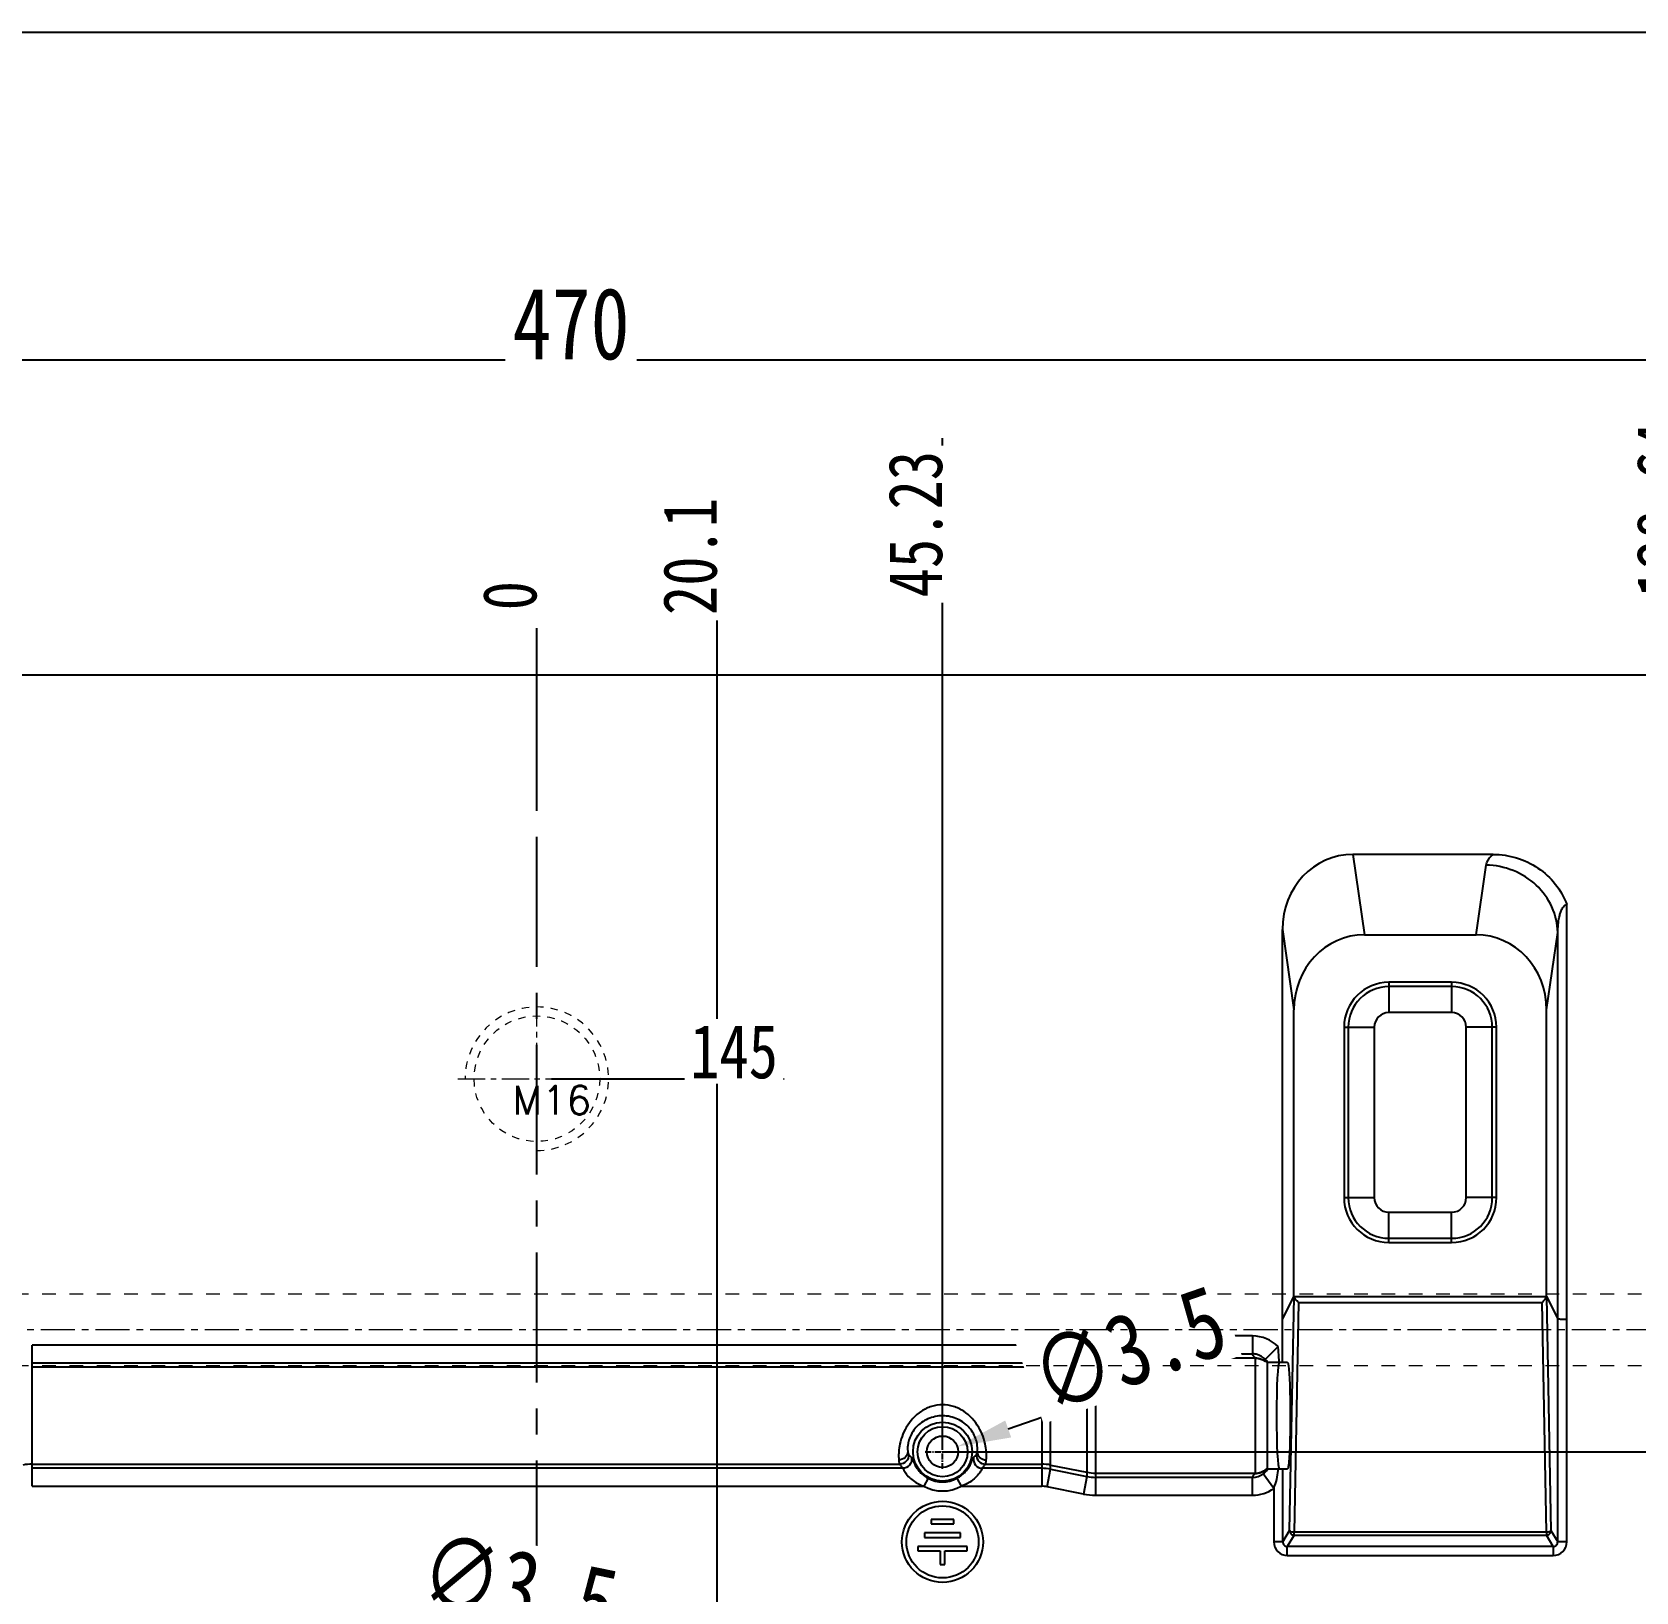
# Model space of a CAD drawing. Header units: millimetres. Extents: x 4797 to 6967, y -10922 to -3169.
# Drawn here: x 5649.6 to 5828.4, y -6365.8 to -6191.9 of the extents above; entities that cross this region are included whole.
import ezdxf

# ---------------------------------------------------------------- set-up
doc = ezdxf.new("R2010")
doc.units = ezdxf.units.MM
doc.header["$LTSCALE"] = 16.335
doc.header["$PDMODE"] = 3
doc.header["$PDSIZE"] = 0.3125
doc.linetypes.add('CENTER', pattern=[0.6, 0.375, -0.075, 0.075, -0.075])
doc.linetypes.add('HIDDEN', pattern=[0.2, 0.1, -0.1])
doc.layers.get('0').update_dxf_attribs({"linetype": 'CONTINUOUS'})
doc.layers.get('Defpoints').update_dxf_attribs({"linetype": 'CONTINUOUS'})
doc.layers.add('cool', color=153, linetype='HIDDEN', lineweight=9)
doc.layers.add('screw', color=33, linetype='CONTINUOUS', lineweight=13)
doc.styles.get("Standard").update_dxf_attribs({"font": 'txt', "width": 0.8})
doc.styles.add('TXT', font='txt.shx', dxfattribs={"bigfont": 'gbcbig.shx'})
doc.dimstyles.new('ISO-25', dxfattribs={"dimtxt": 8, "dimasz": 6, "dimexe": 0, "dimexo": 0, "dimgap": 0, "dimtad": 1, "dimdsep": 46, "dimtxsty": 'Standard', "dimcen": 0, "dimclrd": 4, "dimclre": 4, "dimclrt": 6, "dimazin": 0, "dimtfac": 1, "dimtofl": 0, "dimtmove": 0, "dimatfit": 3, "dimfxl": 0, "dimarcsym": 0})

# ---------------------------------------------------------------- blocks, each defined once
blk = doc.blocks.new('*D71')
at = {"color": 4, "lineweight": -2, "transparency": 16777216}
blk.add_line((5693.68, -6367.23), (5718.38, -6372.24), dxfattribs=at)
at = {"color": 4, "transparency": 16777216}
blk.add_solid([(5718.57, -6371.26), (5718.18, -6373.22), (5724.26, -6373.43)], dxfattribs=at)
at = {"layer": 'Defpoints', "color": 0, "transparency": 16777216}
for p in [(5724.26, -6373.43), (5727.69, -6374.13)]:
    blk.add_point(p, dxfattribs=at)
at = {"color": 6, "transparency": 16777216, "insert": (5703.88, -6365.22), "char_height": 8, "attachment_point": 5, "rotation": 348.5403, "bg_fill": 3, "box_fill_scale": 1.1, "bg_fill_color": 256, "bg_fill_true_color": 13158600, "bg_fill_transparency": 0}
blk.add_mtext('∅3.5', dxfattribs=at)
blk = doc.blocks.new('*D72')
at = {"color": 4, "lineweight": -2, "transparency": 16777216}
blk.add_line((5782.24, -6339.4), (5758.42, -6347.63), dxfattribs=at)
at = {"layer": 'Defpoints', "color": 0, "transparency": 16777216}
for p in [(5752.75, -6349.59), (5749.44, -6350.73)]:
    blk.add_point(p, dxfattribs=at)
at = {"color": 6, "transparency": 16777216, "insert": (5771.86, -6338.75), "char_height": 8, "attachment_point": 5, "rotation": 19.065, "bg_fill": 3, "box_fill_scale": 1.1, "bg_fill_color": 256, "bg_fill_true_color": 13158600, "bg_fill_transparency": 0}
blk.add_mtext('∅3.5', dxfattribs=at)
at = {"color": 4, "transparency": 16777216}
blk.add_solid([(5758.09, -6346.68), (5758.75, -6348.57), (5752.75, -6349.59)], dxfattribs=at)
blk = doc.blocks.new('*D73')
at = {"color": 4, "lineweight": -2, "transparency": 16777216}
for p, q in [((5470.87, -6331.09), (5470.87, -6228.48)), ((5476.87, -6228.48), (5934.87, -6228.48)), ((5940.87, -6326.37), (5940.87, -6228.48))]:
    blk.add_line(p, q, dxfattribs=at)
at = {"color": 4, "transparency": 16777216}
for points in [[(5476.87, -6227.48), (5476.87, -6229.48), (5470.87, -6228.48)], [(5934.87, -6227.48), (5934.87, -6229.48), (5940.87, -6228.48)]]:
    blk.add_solid(points, dxfattribs=at)
at = {"layer": 'Defpoints', "color": 0, "transparency": 16777216}
for p in [(5940.87, -6228.48), (5940.87, -6326.37), (5470.87, -6331.09)]:
    blk.add_point(p, dxfattribs=at)
at = {"color": 6, "transparency": 16777216, "insert": (5709.68, -6224.48), "char_height": 8, "attachment_point": 5, "bg_fill": 3, "box_fill_scale": 1.1, "bg_fill_color": 256, "bg_fill_true_color": 13158600, "bg_fill_transparency": 0}
blk.add_mtext('470', dxfattribs=at)
blk = doc.blocks.new('147')
at = {"layer": 'cool', "ltscale": 0.932966}
for p, q in [((229.57, -3849.57), (-211.77, -3849.57)), ((229.57, -3857.57), (-211.77, -3857.57))]:
    blk.add_line(p, q, dxfattribs=at)
at = {"layer": 'cool', "color": 1, "linetype": 'CENTER', "ltscale": 0.621977}
blk.add_line((243.9, -3853.57), (-226.1, -3853.57), dxfattribs=at)
blk = doc.blocks.new('*D75')
at = {"color": 4, "lineweight": -2, "transparency": 16777216}
blk.add_line((5909.33, -6336.59), (5958.05, -6336.59), dxfattribs=at)
at = {"layer": 'Defpoints', "color": 0, "transparency": 16777216}
for p in [(5909.33, -6336.59), (5705.87, -6453.59)]:
    blk.add_point(p, dxfattribs=at)
at = {"color": 6, "transparency": 16777216, "insert": (5953.25, -6333.59), "char_height": 6, "attachment_point": 5, "bg_fill": 3, "box_fill_scale": 1.1, "bg_fill_color": 256, "bg_fill_true_color": 13158600, "bg_fill_transparency": 0}
blk.add_mtext('117', dxfattribs=at)
at = {"layer": 'Defpoints', "color": 0, "transparency": 16777216}
blk.add_point((5948.45, -6336.59), dxfattribs=at)
blk = doc.blocks.new('*D76')
at = {"color": 4, "lineweight": -2, "transparency": 16777216}
blk.add_line((5751.1, -6350.16), (5970.05, -6350.16), dxfattribs=at)
at = {"layer": 'Defpoints', "color": 0, "transparency": 16777216}
for p in [(5751.1, -6350.16), (5705.87, -6453.59)]:
    blk.add_point(p, dxfattribs=at)
at = {"color": 6, "transparency": 16777216, "insert": (5959.25, -6347.16), "char_height": 6, "attachment_point": 5, "bg_fill": 3, "box_fill_scale": 1.1, "bg_fill_color": 256, "bg_fill_true_color": 13158600, "bg_fill_transparency": 0}
blk.add_mtext('103.43', dxfattribs=at)
at = {"layer": 'Defpoints', "color": 0, "transparency": 16777216}
blk.add_point((5948.45, -6350.16), dxfattribs=at)
blk = doc.blocks.new('*D52')
at = {"color": 4, "lineweight": -2, "transparency": 16777216}
blk.add_line((5725.97, -6372.89), (5725.97, -6244.38), dxfattribs=at)
at = {"layer": 'Defpoints', "color": 0, "transparency": 16777216}
for p in [(5725.97, -6372.89), (5705.87, -6453.59)]:
    blk.add_point(p, dxfattribs=at)
at = {"color": 6, "transparency": 16777216, "insert": (5722.97, -6250.38), "char_height": 6, "attachment_point": 5, "rotation": 90, "bg_fill": 3, "box_fill_scale": 1.1, "bg_fill_color": 256, "bg_fill_true_color": 13158600, "bg_fill_transparency": 0}
blk.add_mtext('20.1', dxfattribs=at)
at = {"layer": 'Defpoints', "color": 0, "transparency": 16777216}
blk.add_point((5725.97, -6256.38), dxfattribs=at)
blk = doc.blocks.new('*D53')
at = {"color": 4, "lineweight": -2, "transparency": 16777216}
blk.add_line((5751.1, -6349.76), (5751.1, -6237.18), dxfattribs=at)
at = {"layer": 'Defpoints', "color": 0, "transparency": 16777216}
for p in [(5751.1, -6349.76), (5705.87, -6453.59)]:
    blk.add_point(p, dxfattribs=at)
at = {"color": 6, "transparency": 16777216, "insert": (5748.1, -6246.78), "char_height": 6, "attachment_point": 5, "rotation": 90, "bg_fill": 3, "box_fill_scale": 1.1, "bg_fill_color": 256, "bg_fill_true_color": 13158600, "bg_fill_transparency": 0}
blk.add_mtext('45.23', dxfattribs=at)
at = {"layer": 'Defpoints', "color": 0, "transparency": 16777216}
blk.add_point((5751.1, -6256.38), dxfattribs=at)
blk = doc.blocks.new('*D81')
at = {"color": 4, "lineweight": -2, "transparency": 16777216}
blk.add_line((5834.51, -6372.68), (5834.51, -6233.98), dxfattribs=at)
at = {"layer": 'Defpoints', "color": 0, "transparency": 16777216}
for p in [(5834.51, -6372.68), (5705.87, -6453.59)]:
    blk.add_point(p, dxfattribs=at)
at = {"color": 6, "transparency": 16777216, "insert": (5831.51, -6245.18), "char_height": 6, "attachment_point": 5, "rotation": 90, "bg_fill": 3, "box_fill_scale": 1.1, "bg_fill_color": 256, "bg_fill_true_color": 13158600, "bg_fill_transparency": 0}
blk.add_mtext('128.64', dxfattribs=at)
at = {"layer": 'Defpoints', "color": 0, "transparency": 16777216}
blk.add_point((5834.51, -6256.38), dxfattribs=at)
blk = doc.blocks.new('*D82')
at = {"color": 4, "lineweight": -2, "transparency": 16777216}
blk.add_line((5910.87, -6290.13), (5910.87, -6244.38), dxfattribs=at)
at = {"layer": 'Defpoints', "color": 0, "transparency": 16777216}
for p in [(5910.87, -6290.13), (5705.87, -6453.59)]:
    blk.add_point(p, dxfattribs=at)
at = {"color": 6, "transparency": 16777216, "insert": (5907.87, -6250.38), "char_height": 6, "attachment_point": 5, "rotation": 90, "bg_fill": 3, "box_fill_scale": 1.1, "bg_fill_color": 256, "bg_fill_true_color": 13158600, "bg_fill_transparency": 0}
blk.add_mtext('205', dxfattribs=at)
at = {"layer": 'Defpoints', "color": 0, "transparency": 16777216}
blk.add_point((5910.87, -6256.38), dxfattribs=at)
blk = doc.blocks.new('*D56')
at = {"color": 4, "lineweight": -2, "transparency": 16777216}
blk.add_line((5502.41, -6336.59), (5453.69, -6336.59), dxfattribs=at)
at = {"layer": 'Defpoints', "color": 0, "transparency": 16777216}
for p in [(5502.41, -6336.59), (5705.87, -6453.59)]:
    blk.add_point(p, dxfattribs=at)
at = {"color": 6, "transparency": 16777216, "insert": (5458.49, -6333.59), "char_height": 6, "attachment_point": 5, "bg_fill": 3, "box_fill_scale": 1.1, "bg_fill_color": 256, "bg_fill_true_color": 13158600, "bg_fill_transparency": 0}
blk.add_mtext('117', dxfattribs=at)
at = {"layer": 'Defpoints', "color": 0, "transparency": 16777216}
blk.add_point((5463.29, -6336.59), dxfattribs=at)
blk = doc.blocks.new('*D58')
at = {"color": 4, "lineweight": -2, "transparency": 16777216}
blk.add_line((5577.23, -6372.68), (5577.23, -6233.98), dxfattribs=at)
at = {"layer": 'Defpoints', "color": 0, "transparency": 16777216}
for p in [(5577.23, -6372.68), (5705.87, -6453.59)]:
    blk.add_point(p, dxfattribs=at)
at = {"color": 6, "transparency": 16777216, "insert": (5574.23, -6245.18), "char_height": 6, "attachment_point": 5, "rotation": 90, "bg_fill": 3, "box_fill_scale": 1.1, "bg_fill_color": 256, "bg_fill_true_color": 13158600, "bg_fill_transparency": 0}
blk.add_mtext('128.64', dxfattribs=at)
at = {"layer": 'Defpoints', "color": 0, "transparency": 16777216}
blk.add_point((5577.23, -6256.38), dxfattribs=at)
blk = doc.blocks.new('*D59')
at = {"color": 4, "lineweight": -2, "transparency": 16777216}
blk.add_line((5500.87, -6290.13), (5500.87, -6244.38), dxfattribs=at)
at = {"layer": 'Defpoints', "color": 0, "transparency": 16777216}
for p in [(5500.87, -6290.13), (5705.87, -6453.59)]:
    blk.add_point(p, dxfattribs=at)
at = {"color": 6, "transparency": 16777216, "insert": (5497.87, -6250.38), "char_height": 6, "attachment_point": 5, "rotation": 90, "bg_fill": 3, "box_fill_scale": 1.1, "bg_fill_color": 256, "bg_fill_true_color": 13158600, "bg_fill_transparency": 0}
blk.add_mtext('205', dxfattribs=at)
at = {"layer": 'Defpoints', "color": 0, "transparency": 16777216}
blk.add_point((5500.87, -6256.38), dxfattribs=at)
blk = doc.blocks.new('*D60')
at = {"color": 4, "lineweight": -2, "transparency": 16777216}
blk.add_line((5497.55, -6293.59), (5454.72, -6293.59), dxfattribs=at)
at = {"layer": 'Defpoints', "color": 0, "transparency": 16777216}
for p in [(5497.55, -6293.59), (5705.87, -6453.59)]:
    blk.add_point(p, dxfattribs=at)
at = {"color": 6, "transparency": 16777216, "insert": (5459.92, -6290.59), "char_height": 6, "attachment_point": 5, "bg_fill": 3, "box_fill_scale": 1.1, "bg_fill_color": 256, "bg_fill_true_color": 13158600, "bg_fill_transparency": 0}
blk.add_mtext('160', dxfattribs=at)
at = {"layer": 'Defpoints', "color": 0, "transparency": 16777216}
blk.add_point((5465.12, -6293.59), dxfattribs=at)
blk = doc.blocks.new('*D61')
at = {"color": 4, "lineweight": -2, "transparency": 16777216}
blk.add_line((5919.67, -6293.59), (5956.96, -6293.59), dxfattribs=at)
at = {"layer": 'Defpoints', "color": 0, "transparency": 16777216}
for p in [(5919.67, -6293.59), (5705.87, -6453.59)]:
    blk.add_point(p, dxfattribs=at)
at = {"color": 6, "transparency": 16777216, "insert": (5951.76, -6290.59), "char_height": 6, "attachment_point": 5, "bg_fill": 3, "box_fill_scale": 1.1, "bg_fill_color": 256, "bg_fill_true_color": 13158600, "bg_fill_transparency": 0}
blk.add_mtext('160', dxfattribs=at)
at = {"layer": 'Defpoints', "color": 0, "transparency": 16777216}
blk.add_point((5946.56, -6293.59), dxfattribs=at)
blk = doc.blocks.new('*D432')
at = {"color": 4, "lineweight": -2, "transparency": 16777216}
blk.add_line((5705.87, -6276.76), (5705.87, -6253.55), dxfattribs=at)
at = {"layer": 'Defpoints', "color": 0, "transparency": 16777216}
for p in [(5705.87, -6276.76), (5705.87, -6453.59)]:
    blk.add_point(p, dxfattribs=at)
at = {"color": 6, "transparency": 16777216, "insert": (5702.87, -6254.75), "char_height": 6, "attachment_point": 5, "rotation": 90, "bg_fill": 3, "box_fill_scale": 1.1, "bg_fill_color": 256, "bg_fill_true_color": 13158600, "bg_fill_transparency": 0}
blk.add_mtext('0', dxfattribs=at)
at = {"layer": 'Defpoints', "color": 0, "transparency": 16777216}
blk.add_point((5705.87, -6255.95), dxfattribs=at)
blk = doc.blocks.new('screw_m16_g')
at = {"layer": 'screw', "color": 1, "linetype": 'CENTER', "ltscale": 0.497582}
for p, q in [((0, -8.8), (0, 8.8)), ((-8.8, 0), (8.8, 0))]:
    blk.add_line(p, q, dxfattribs=at)
at = {"layer": 'screw', "color": 33, "linetype": 'HIDDEN', "ltscale": 0.497582}
blk.add_circle((0, 0), 7, dxfattribs=at)
at = {"layer": 'screw', "color": 92, "linetype": 'HIDDEN', "ltscale": 0.497582}
blk.add_arc((0, 0), 8, 270, 180, dxfattribs=at)
at = {"layer": 'screw', "color": 6, "style": 'TXT'}
blk.add_text('M16', height=3.2, dxfattribs=at).set_placement((-2.72, -4))
blk = doc.blocks.new('*D439')
at = {"color": 4, "lineweight": -2, "transparency": 16777216}
blk.add_line((5707.49, -6308.59), (5733.45, -6308.59), dxfattribs=at)
at = {"layer": 'Defpoints', "color": 0, "transparency": 16777216}
for p in [(5707.49, -6308.59), (5705.87, -6453.59)]:
    blk.add_point(p, dxfattribs=at)
at = {"color": 6, "transparency": 16777216, "insert": (5727.85, -6305.59), "char_height": 6, "attachment_point": 5, "bg_fill": 3, "box_fill_scale": 1.1, "bg_fill_color": 256, "bg_fill_true_color": 13158600, "bg_fill_transparency": 0}
blk.add_mtext('145', dxfattribs=at)
at = {"layer": 'Defpoints', "color": 0, "transparency": 16777216}
blk.add_point((5722.25, -6308.59), dxfattribs=at)

msp = doc.modelspace()

# ---------------------------------------------------------------- linework, layer by layer
at = {"color": 7, "linetype": 'Continuous'}
for p, q in [((5521.871, -6263.588), (5889.871, -6263.588)), ((5796.852, -6283.588), (5798.143, -6292.549)), ((5812.5, -6283.588), (5796.852, -6283.588)), ((5810.58, -6292.549), (5811.699, -6284.778)), ((5820.692, -6360.219), (5820.692, -6289.19)), ((5788.985, -6340.211), (5788.985, -6291.949)), ((5788.985, -6291.949), (5790.275, -6300.91)), ((5798.143, -6292.549), (5810.58, -6292.549)), ((5818.447, -6300.91), (5819.688, -6292.296)), ((5819.688, -6360.219), (5819.688, -6292.296)), ((5800.861, -6297.846), (5800.861, -6301.22)), ((5807.861, -6297.846), (5800.861, -6297.846)), ((5807.861, -6297.846), (5807.861, -6301.22)), ((5807.861, -6298.322), (5800.861, -6298.322)), ((5790.275, -6332.853), (5790.275, -6300.91)), ((5807.861, -6301.22), (5800.861, -6301.22)), ((5818.447, -6332.853), (5818.447, -6300.91)), ((5795.861, -6302.846), (5795.861, -6321.846)), ((5795.861, -6302.846), (5799.235, -6302.846)), ((5796.337, -6302.846), (5796.337, -6321.846)), ((5799.235, -6302.846), (5799.235, -6321.846)), ((5809.488, -6321.846), (5809.488, -6302.846)), ((5812.861, -6302.846), (5809.488, -6302.846)), ((5812.385, -6321.846), (5812.385, -6302.846)), ((5812.861, -6321.846), (5812.861, -6302.846)), ((5795.861, -6321.846), (5799.235, -6321.846)), ((5812.861, -6321.846), (5809.488, -6321.846)), ((5800.861, -6326.846), (5800.861, -6323.472)), ((5800.861, -6323.472), (5807.861, -6323.472)), ((5807.861, -6326.846), (5807.861, -6323.472)), ((5800.861, -6326.37), (5807.861, -6326.37)), ((5800.861, -6326.846), (5807.861, -6326.846)), ((5788.985, -6335.44), (5790.275, -6332.853)), ((5789.791, -6358.957), (5790.288, -6332.889)), ((5790.275, -6332.853), (5818.447, -6332.853)), ((5790.781, -6333.524), (5790.293, -6359.129)), ((5790.781, -6333.524), (5817.942, -6333.524)), ((5818.43, -6359.129), (5817.942, -6333.524)), ((5818.435, -6332.889), (5818.932, -6358.957)), ((5818.447, -6332.853), (5819.688, -6335.34)), ((5768.176, -6355.019), (5768.176, -6337.262)), ((5785.659, -6337.262), (5768.176, -6337.262)), ((5785.658, -6337.262), (5785.658, -6339.264)), ((5649.586, -6354.01), (5649.586, -6338.271)), ((5762.156, -6338.271), (5649.586, -6338.271)), ((5762.156, -6338.271), (5762.156, -6354.01)), ((5762.748, -6338.212), (5766.797, -6337.399)), ((5763.142, -6340.175), (5762.748, -6338.212)), ((5766.797, -6337.399), (5767.191, -6339.362)), ((5788.507, -6338.445), (5787.088, -6339.865)), ((5649.586, -6340.273), (5762.156, -6340.273)), ((5762.156, -6340.734), (5649.586, -6340.734)), ((5767.191, -6339.362), (5763.142, -6340.175)), ((5767.191, -6339.83), (5763.142, -6340.637)), ((5763.142, -6352.106), (5763.142, -6340.175)), ((5767.191, -6339.362), (5767.191, -6352.919)), ((5768.176, -6339.264), (5785.659, -6339.264)), ((5785.95, -6339.733), (5768.176, -6339.733)), ((5785.95, -6339.733), (5785.95, -6352.548)), ((5787.279, -6340.234), (5787.279, -6352.047)), ((5789.554, -6340.211), (5787.284, -6340.211)), ((5649.586, -6351.547), (5746.313, -6351.547)), ((5755.879, -6351.547), (5762.156, -6351.547)), ((5746.654, -6352.008), (5649.586, -6352.008)), ((5749.49, -6353.128), (5749.012, -6354.01)), ((5752.703, -6353.128), (5753.181, -6354.01)), ((5762.156, -6352.008), (5755.539, -6352.008)), ((5762.748, -6354.069), (5763.142, -6352.106)), ((5763.142, -6351.644), (5767.191, -6352.451)), ((5763.142, -6352.106), (5767.191, -6352.919)), ((5767.191, -6352.919), (5766.797, -6354.882)), ((5768.176, -6352.548), (5785.95, -6352.548)), ((5785.659, -6353.017), (5768.176, -6353.017)), ((5785.658, -6355.019), (5785.658, -6353.017)), ((5788.031, -6354.245), (5786.848, -6352.622)), ((5787.284, -6352.07), (5789.554, -6352.07)), ((5789.035, -6360.219), (5789.035, -6352.07)), ((5649.586, -6354.01), (5749.012, -6354.01)), ((5753.181, -6354.01), (5762.156, -6354.01)), ((5766.797, -6354.882), (5762.748, -6354.069)), ((5768.176, -6355.019), (5785.658, -6355.019)), ((5788.031, -6354.244), (5788.031, -6360.219)), ((5749.84, -6357.698), (5749.84, -6358.201)), ((5752.353, -6357.698), (5749.84, -6357.698)), ((5749.84, -6358.201), (5752.353, -6358.201)), ((5752.353, -6358.201), (5752.353, -6357.698)), ((5749.086, -6359.206), (5749.086, -6359.708)), ((5753.106, -6359.206), (5749.086, -6359.206)), ((5749.086, -6359.708), (5753.106, -6359.708)), ((5753.106, -6359.708), (5753.106, -6359.206)), ((5789.035, -6360.219), (5788.031, -6360.219)), ((5789.035, -6360.219), (5789.791, -6358.957)), ((5790.293, -6359.457), (5789.534, -6360.724)), ((5790.293, -6359.457), (5790.293, -6359.129)), ((5818.43, -6359.129), (5790.293, -6359.129)), ((5790.293, -6359.457), (5818.43, -6359.457)), ((5818.43, -6359.129), (5818.43, -6359.457)), ((5819.189, -6360.724), (5818.43, -6359.457)), ((5818.932, -6358.957), (5819.688, -6360.219)), ((5820.692, -6360.219), (5819.688, -6360.219)), ((5748.333, -6360.713), (5748.333, -6361.216)), ((5753.86, -6360.713), (5748.333, -6360.713)), ((5748.333, -6361.216), (5750.845, -6361.216)), ((5750.845, -6361.216), (5750.845, -6362.723)), ((5751.348, -6362.723), (5751.348, -6361.216)), ((5751.348, -6361.216), (5753.86, -6361.216)), ((5753.86, -6361.216), (5753.86, -6360.713)), ((5789.534, -6361.725), (5789.534, -6360.724)), ((5819.189, -6360.724), (5789.534, -6360.724)), ((5789.534, -6361.725), (5819.189, -6361.725)), ((5819.189, -6360.724), (5819.189, -6361.725)), ((5750.845, -6362.723), (5751.348, -6362.723))]:
    msp.add_line(p, q, dxfattribs=at)
at = {"color": 1, "linetype": 'CENTER', "ltscale": 2.363517}
msp.add_line((5705.871, -6643.588), (5705.871, -6263.588), dxfattribs=at)
at = {"color": 7, "linetype": 'Continuous'}
for centre, radius in [((5751.096, -6350.161), 3.291), ((5751.096, -6350.161), 2.789), ((5751.096, -6360.211), 4.522), ((5751.096, -6360.211), 4.02)]:
    msp.add_circle(centre, radius, dxfattribs=at)
at = {"color": 2}
msp.add_circle((5751.096, -6350.161), 1.75, dxfattribs=at)
at = {"color": 7, "linetype": 'Continuous'}
for centre, radius, start, end in [((5800.861, -6302.846), 5, 90, 180), ((5807.861, -6302.846), 5, 0, 90), ((5800.861, -6302.846), 4.524, 90, 180), ((5807.861, -6302.846), 4.524, 0, 90), ((5800.861, -6302.846), 1.626, 90, 180), ((5807.861, -6302.846), 1.626, 0, 90), ((5800.861, -6321.846), 5, 180, 270), ((5800.861, -6321.846), 4.524, 180, 270), ((5800.861, -6321.846), 1.626, 180, 270), ((5807.861, -6321.846), 5, 270, 0), ((5807.861, -6321.846), 4.524, 270, 0), ((5807.861, -6321.846), 1.626, 270, 0), ((5768.178, -6344.289), 7.027, 90.01434, 101.33837), ((5785.655, -6341.293), 4.032, 44.98312, 89.94678), ((5762.156, -6335.267), 3.004, 269.99988, 281.35222), ((5764.101, -6340.89), 24.528, 4.22612, 5.7234), ((5759.51, -6341.175), 29.128, 1.89619, 4.12019), ((5762.155, -6335.24), 5.033, 270.01376, 281.30482), ((5762.155, -6335.679), 5.056, 270.01317, 281.254), ((5768.178, -6344.269), 5.004, 90.01486, 101.37225), ((5768.178, -6344.789), 5.056, 90.01317, 101.254), ((5785.559, -6341.384), 2.154, 41.14781, 44.81291), ((5785.649, -6341.306), 2.036, 32.54288, 41.1716), ((5649.588, -6356.603), 5.056, 90.01317, 101.254), ((5752.569, -6347.282), 7.571, 214.28711, 217.16277), ((5751.853, -6346.609), 5.956, 220.35104, 224.98182), ((5750.49, -6349.634), 4.191, 329.23529, 333.29776), ((5750.34, -6346.609), 5.956, 315.01816, 319.6489), ((5749.61, -6347.281), 7.583, 324.23418, 325.76694), ((5762.155, -6356.603), 5.056, 78.746, 89.98683), ((5752.346, -6347.458), 7.287, 217.116, 218.63699), ((5751.189, -6350.005), 3.555, 227.83852, 241.44373), ((5751.096, -6350.161), 3.374, 241.56684, 298.43316), ((5751.042, -6350.062), 3.487, 298.44895, 306.12851), ((5750.999, -6350.004), 3.559, 306.13475, 312.99976), ((5749.75, -6347.375), 7.414, 321.32287, 324.1868), ((5762.155, -6357.041), 5.033, 78.69518, 89.98624), ((5768.178, -6347.492), 5.056, 258.746, 269.98683), ((5768.178, -6348.013), 5.004, 258.62775, 269.98514), ((5774.562, -6350.566), 14.064, 353.1512, 353.86071), ((5751.096, -6350.161), 4.378, 241.56684, 298.43316), ((5762.156, -6357.014), 3.004, 78.64778, 90.00012), ((5768.178, -6347.993), 7.027, 258.66164, 269.98567), ((5785.657, -6350.994), 4.026, 270.01423, 306.14307)]:
    msp.add_arc(centre, radius, start, end, dxfattribs=at)
for centre, major_axis, ratio, start_param, end_param in [((5796.996, -6292.101), (-1.215, 8.437), 0.9385552, -0.134328, 1.4185674), ((5798.286, -6301.063), (-1.215, 8.437), 0.9385552, -0.134328, 1.4185674), ((5810.437, -6301.063), (1.215, 8.437), 0.9385552, -1.4185674, 0.134328), ((5790.278, -6333.352), (0, 0.502), 0.0524078, -0.3982634, 0.1047217), ((5818.445, -6333.352), (0, 0.502), 0.0524078, -0.1047217, 0.3982634), ((5788.637, -6346.141), (0, 5.929), 0.0524078, 0.000002, 3.1415946)]:
    msp.add_ellipse(centre, major_axis=major_axis, ratio=ratio, start_param=start_param, end_param=end_param, dxfattribs=at)
for points, knots in [([(5811.699, -6284.778), (5811.714, -6284.674), (5811.847, -6284.201), (5812.203, -6283.825), (5812.5, -6283.588)], [0, 0, 0, 0, 0.2174293, 1, 1, 1, 1]), ([(5812.5, -6283.588), (5813.378, -6283.588), (5815.144, -6283.851), (5817.554, -6285), (5819.522, -6286.802), (5820.4, -6288.364), (5820.692, -6289.19)], [0, 0, 0, 0, 0.2502426, 0.5003338, 0.7502932, 1, 1, 1, 1]), ([(5819.688, -6292.296), (5819.669, -6291.323), (5819.213, -6289.342), (5817.412, -6286.87), (5814.786, -6285.208), (5812.727, -6284.796), (5811.699, -6284.778)], [0, 0, 0, 0, 0.2424884, 0.490252, 0.7436808, 1, 1, 1, 1]), ([(5819.688, -6292.296), (5819.692, -6292.012), (5819.725, -6291.444), (5819.825, -6290.74), (5819.964, -6290.187), (5820.101, -6289.781), (5820.275, -6289.463), (5820.471, -6289.246), (5820.618, -6289.19), (5820.692, -6289.19)], [0, 0, 0, 0, 0.2484596, 0.4970889, 0.6215732, 0.7465206, 0.8718859, 0.9355117, 1, 1, 1, 1]), ([(5790.781, -6333.524), (5790.671, -6333.419), (5790.515, -6333.256), (5790.358, -6333.04), (5790.294, -6332.936), (5790.288, -6332.889)], [0, 0, 0, 0, 0.5664361, 0.8242977, 1, 1, 1, 1]), ([(5817.942, -6333.524), (5818.052, -6333.419), (5818.207, -6333.256), (5818.364, -6333.04), (5818.429, -6332.936), (5818.435, -6332.889)], [0, 0, 0, 0, 0.5664361, 0.8242977, 1, 1, 1, 1]), ([(5820.692, -6335.44), (5820.567, -6335.44), (5820.335, -6335.436), (5820.032, -6335.417), (5819.827, -6335.393), (5819.727, -6335.366), (5819.693, -6335.351), (5819.688, -6335.34)], [0, 0, 0, 0, 0.3669409, 0.6825957, 0.901623, 0.9659809, 1, 1, 1, 1]), ([(5785.936, -6339.699), (5785.906, -6339.664), (5785.8, -6339.528), (5785.712, -6339.378), (5785.659, -6339.264)], [0, 0, 0, 0, 0.2668969, 1, 1, 1, 1]), ([(5785.95, -6339.733), (5786.068, -6339.733), (5786.546, -6339.78), (5787.009, -6339.996), (5787.279, -6340.234)], [0, 0, 0, 0, 0.2475278, 1, 1, 1, 1]), ([(5789.554, -6340.211), (5789.568, -6340.215), (5789.594, -6340.26), (5789.62, -6340.345), (5789.649, -6340.488), (5789.664, -6340.598), (5789.673, -6340.663)], [0, 0, 0, 0, 0.095906, 0.2878467, 0.5876685, 1, 1, 1, 1]), ([(5789.673, -6340.663), (5789.711, -6340.96), (5789.764, -6341.688), (5789.846, -6343.513), (5789.878, -6346.141), (5789.846, -6348.768), (5789.764, -6350.593), (5789.711, -6351.321), (5789.673, -6351.618)], [0, 0, 0, 0, 0.0818009, 0.1995717, 0.4999996, 0.8004276, 0.9181987, 1, 1, 1, 1]), ([(5755.971, -6351.074), (5756.018, -6350.57), (5755.939, -6349.305), (5755.238, -6347.314), (5753.856, -6345.781), (5752.346, -6345.061), (5751.095, -6344.868), (5749.845, -6345.063), (5748.335, -6345.782), (5746.954, -6347.316), (5746.254, -6349.306), (5746.174, -6350.57), (5746.222, -6351.074)], [0, 0, 0, 0, 0.087201, 0.2154869, 0.3571208, 0.4285449, 0.5000782, 0.5715798, 0.6429937, 0.7846087, 0.912856, 1, 1, 1, 1]), ([(5754.968, -6350.161), (5755.01, -6349.864), (5754.988, -6349.338), (5754.776, -6348.606), (5754.338, -6347.706), (5753.367, -6346.719), (5751.777, -6346.097), (5750.048, -6346.173), (5748.766, -6346.82), (5747.991, -6347.589), (5747.474, -6348.399), (5747.259, -6349.071), (5747.215, -6349.499)], [0, 0, 0, 0, 0.0762591, 0.1308778, 0.1932811, 0.3292847, 0.4716243, 0.6150956, 0.7567207, 0.8254842, 0.8907588, 1, 1, 1, 1]), ([(5747.215, -6349.499), (5747.208, -6349.564), (5747.193, -6349.784), (5747.203, -6350.007), (5747.225, -6350.161)], [0, 0, 0, 0, 0.2969455, 1, 1, 1, 1]), ([(5747.225, -6350.161), (5747.219, -6350.394), (5746.98, -6350.886), (5746.475, -6351.07), (5746.222, -6351.075)], [0, 0, 0, 0, 0.478921, 1, 1, 1, 1]), ([(5746.222, -6351.074), (5746.232, -6351.179), (5746.255, -6351.336), (5746.285, -6351.499), (5746.313, -6351.547)], [0, 0, 0, 0, 0.6548518, 1, 1, 1, 1]), ([(5747.314, -6350.465), (5747.334, -6350.729), (5747.143, -6351.303), (5746.584, -6351.546), (5746.313, -6351.547)], [0, 0, 0, 0, 0.4936901, 1, 1, 1, 1]), ([(5747.64, -6350.819), (5747.692, -6351.1), (5747.531, -6351.737), (5746.936, -6352.006), (5746.654, -6352.008)], [0, 0, 0, 0, 0.5029694, 1, 1, 1, 1]), ([(5747.225, -6350.161), (5747.235, -6350.229), (5747.256, -6350.331), (5747.289, -6350.437), (5747.314, -6350.465)], [0, 0, 0, 0, 0.6483336, 1, 1, 1, 1]), ([(5747.64, -6350.819), (5747.648, -6350.83), (5747.691, -6350.903), (5747.722, -6350.983), (5747.75, -6351.049)], [0, 0, 0, 0, 0.1568362, 1, 1, 1, 1]), ([(5747.75, -6351.049), (5747.761, -6351.076), (5747.815, -6351.209), (5747.872, -6351.34), (5747.922, -6351.443)], [0, 0, 0, 0, 0.201243, 1, 1, 1, 1]), ([(5747.922, -6351.443), (5747.944, -6351.489), (5748.049, -6351.699), (5748.171, -6351.9), (5748.278, -6352.048)], [0, 0, 0, 0, 0.2195812, 1, 1, 1, 1]), ([(5754.234, -6351.518), (5754.257, -6351.473), (5754.329, -6351.324), (5754.393, -6351.171), (5754.437, -6351.063)], [0, 0, 0, 0, 0.2992916, 1, 1, 1, 1]), ([(5754.437, -6351.063), (5754.444, -6351.047), (5754.465, -6350.994), (5754.487, -6350.941), (5754.504, -6350.904)], [0, 0, 0, 0, 0.2946275, 1, 1, 1, 1]), ([(5754.553, -6350.819), (5754.501, -6351.098), (5754.659, -6351.734), (5755.254, -6352.006), (5755.539, -6352.008)], [0, 0, 0, 0, 0.4995236, 1, 1, 1, 1]), ([(5754.504, -6350.904), (5754.508, -6350.894), (5754.523, -6350.865), (5754.537, -6350.834), (5754.553, -6350.819)], [0, 0, 0, 0, 0.3367864, 1, 1, 1, 1]), ([(5754.879, -6350.465), (5754.859, -6350.732), (5755.053, -6351.307), (5755.611, -6351.545), (5755.879, -6351.547)], [0, 0, 0, 0, 0.4995563, 1, 1, 1, 1]), ([(5754.879, -6350.465), (5754.903, -6350.437), (5754.937, -6350.331), (5754.958, -6350.229), (5754.968, -6350.161)], [0, 0, 0, 0, 0.3515437, 1, 1, 1, 1]), ([(5754.968, -6350.161), (5754.973, -6350.391), (5755.152, -6350.763), (5755.583, -6351.013), (5755.843, -6351.072), (5755.971, -6351.074)], [0, 0, 0, 0, 0.4701768, 0.7382949, 1, 1, 1, 1]), ([(5755.879, -6351.547), (5755.906, -6351.498), (5755.938, -6351.337), (5755.961, -6351.179), (5755.971, -6351.074)], [0, 0, 0, 0, 0.3451194, 1, 1, 1, 1]), ([(5789.673, -6351.618), (5789.664, -6351.683), (5789.649, -6351.793), (5789.62, -6351.936), (5789.594, -6352.021), (5789.568, -6352.066), (5789.554, -6352.07)], [0, 0, 0, 0, 0.4123284, 0.7121491, 0.9040911, 1, 1, 1, 1]), ([(5746.654, -6352.008), (5746.673, -6352.029), (5746.715, -6352.099), (5746.843, -6352.315), (5747.078, -6352.704), (5747.527, -6353.183), (5747.919, -6353.466), (5748.135, -6353.596)], [0, 0, 0, 0, 0.0383714, 0.1110655, 0.3437141, 0.6567514, 1, 1, 1, 1]), ([(5748.278, -6352.048), (5748.314, -6352.099), (5748.473, -6352.31), (5748.654, -6352.505), (5748.803, -6352.64)], [0, 0, 0, 0, 0.2378989, 1, 1, 1, 1]), ([(5753.426, -6352.607), (5753.496, -6352.542), (5753.746, -6352.29), (5753.959, -6352.001), (5754.091, -6351.778)], [0, 0, 0, 0, 0.2688796, 1, 1, 1, 1]), ([(5755.539, -6352.008), (5755.521, -6352.023), (5755.486, -6352.081), (5755.422, -6352.191), (5755.331, -6352.353), (5755.138, -6352.657), (5754.765, -6353.091), (5754.379, -6353.393), (5754.151, -6353.539)], [0, 0, 0, 0, 0.033814, 0.0945609, 0.1837262, 0.3008515, 0.6111261, 1, 1, 1, 1]), ([(5785.659, -6353.017), (5785.676, -6352.98), (5785.753, -6352.826), (5785.852, -6352.683), (5785.936, -6352.582)], [0, 0, 0, 0, 0.2355406, 1, 1, 1, 1]), ([(5785.95, -6352.548), (5786.068, -6352.548), (5786.546, -6352.501), (5787.009, -6352.285), (5787.279, -6352.047)], [0, 0, 0, 0, 0.2475278, 1, 1, 1, 1]), ([(5786.848, -6352.622), (5786.9, -6352.584), (5787.098, -6352.425), (5787.266, -6352.23), (5787.367, -6352.07)], [0, 0, 0, 0, 0.2549263, 1, 1, 1, 1]), ([(5788.031, -6354.245), (5788.163, -6353.926), (5788.384, -6353.269), (5788.484, -6352.585), (5788.525, -6352.243)], [0, 0, 0, 0, 0.5001796, 1, 1, 1, 1]), ([(5754.151, -6353.539), (5754.078, -6353.586), (5753.768, -6353.77), (5753.437, -6353.918), (5753.181, -6354.01)], [0, 0, 0, 0, 0.2427695, 1, 1, 1, 1]), ([(5788.031, -6360.219), (5788.031, -6360.603), (5788.35, -6361.404), (5789.15, -6361.725), (5789.534, -6361.725)], [0, 0, 0, 0, 0.4999806, 1, 1, 1, 1]), ([(5789.035, -6360.219), (5789.034, -6360.347), (5789.147, -6360.607), (5789.407, -6360.725), (5789.534, -6360.724)], [0, 0, 0, 0, 0.5018379, 1, 1, 1, 1]), ([(5790.293, -6359.129), (5790.176, -6359.127), (5790.015, -6359.107), (5789.846, -6359.037), (5789.795, -6358.983), (5789.791, -6358.957)], [0, 0, 0, 0, 0.6343039, 0.8579647, 1, 1, 1, 1]), ([(5818.932, -6358.957), (5818.925, -6359.002), (5818.798, -6359.081), (5818.683, -6359.104), (5818.603, -6359.115)], [0, 0, 0, 0, 0.3613662, 1, 1, 1, 1]), ([(5819.189, -6361.725), (5819.573, -6361.725), (5820.373, -6361.403), (5820.692, -6360.603), (5820.692, -6360.219)], [0, 0, 0, 0, 0.5002378, 1, 1, 1, 1]), ([(5819.189, -6360.724), (5819.316, -6360.725), (5819.575, -6360.607), (5819.689, -6360.347), (5819.688, -6360.219)], [0, 0, 0, 0, 0.4982396, 1, 1, 1, 1])]:
    msp.add_open_spline(points, degree=3, knots=knots, dxfattribs=at)
for points in [[(5786.179, -6339.337), (5786.01, -6339.29), (5785.834, -6339.265), (5785.659, -6339.264)], [(5785.936, -6339.699), (5786.416, -6339.696), (5786.927, -6339.889), (5787.284, -6340.211)], [(5787.088, -6339.865), (5786.84, -6339.617), (5786.517, -6339.43), (5786.179, -6339.337)], [(5785.659, -6353.017), (5786.077, -6353.015), (5786.512, -6352.87), (5786.848, -6352.622)], [(5785.936, -6352.582), (5786.416, -6352.585), (5786.927, -6352.392), (5787.284, -6352.07)], [(5748.135, -6353.596), (5748.412, -6353.762), (5748.708, -6353.9), (5749.012, -6354.01)], [(5789.791, -6358.957), (5789.791, -6359.084), (5789.848, -6359.22), (5789.939, -6359.31)], [(5789.939, -6359.31), (5790.029, -6359.4), (5790.165, -6359.457), (5790.293, -6359.457)], [(5818.603, -6359.115), (5818.546, -6359.123), (5818.488, -6359.128), (5818.43, -6359.129)], [(5818.43, -6359.457), (5818.558, -6359.457), (5818.693, -6359.4), (5818.784, -6359.31)], [(5818.784, -6359.31), (5818.874, -6359.22), (5818.931, -6359.084), (5818.932, -6358.957)]]:
    msp.add_open_spline(points, degree=3, dxfattribs=at)

# ---------------------------------------------------------------- next in the draw order: dimensions: what is measured, and where the dimension line sits
for p1, p2, picture, middle in [((5749.442, -6350.732), (5752.75, -6349.589), '*D72', (5771.859, -6338.753)), ((5727.686, -6374.126), (5724.256, -6373.43), '*D71', (5703.882, -6365.219))]:
    dim = msp.add_diameter_dim_2p(p1=p1, p2=p2, dimstyle='ISO-25', override={"dimfxl": 1.25})
    dim.commit()
    dim.dimension.update_dxf_attribs({"geometry": picture, "text_midpoint": middle})

# ---------------------------------------------------------------- next in the draw order: linework, layer by layer
at = {"color": 1, "linetype": 'CENTER', "ltscale": 0.108846}
for p, q in [((5751.096, -6352.086), (5751.096, -6348.236)), ((5749.171, -6350.161), (5753.021, -6350.161))]:
    msp.add_line(p, q, dxfattribs=at)

# ---------------------------------------------------------------- next in the draw order: dimensions: what is measured, and where the dimension line sits
dim = msp.add_linear_dim(base=(5940.871, -6228.477), p1=(5470.871, -6331.088), p2=(5940.871, -6326.374), dimstyle='ISO-25', override={"dimfxl": 1.25})
dim.commit()
dim.dimension.update_dxf_attribs({"geometry": '*D73', "text_midpoint": (5709.684, -6228.477), "dimtype": 160})

# ---------------------------------------------------------------- next in the draw order: block references
msp.add_blockref('147', (5696.975, -2483.022))

# ---------------------------------------------------------------- next in the draw order: dimensions: what is measured, and where the dimension line sits
dim = msp.add_ordinate_dim(feature_location=(5909.334, -6336.588), offset=(39.117, 0), dtype=0, origin=(5705.871, -6453.588), dimstyle='ISO-25', override={"dimtxt": 6, "dimfxl": 1.25})
dim.commit()
dim.dimension.update_dxf_attribs({"geometry": '*D75', "text_midpoint": (5953.251, -6333.588)})

# ---------------------------------------------------------------- next in the draw order: dimensions: what is measured, and where the dimension line sits
dim = msp.add_ordinate_dim(feature_location=(5751.096, -6350.161), offset=(197.354, 0), dtype=0, origin=(5705.871, -6453.588), dimstyle='ISO-25', override={"dimtxt": 6, "dimfxl": 1.25})
dim.commit()
dim.dimension.update_dxf_attribs({"geometry": '*D76', "text_midpoint": (5959.251, -6347.161)})

# ---------------------------------------------------------------- next in the draw order: dimensions: what is measured, and where the dimension line sits
dim = msp.add_ordinate_dim(feature_location=(5725.971, -6372.888), offset=(0, 116.506), dtype=1, origin=(5705.871, -6453.588), dimstyle='ISO-25', override={"dimtxt": 6, "dimfxl": 1.25})
dim.commit()
dim.dimension.update_dxf_attribs({"geometry": '*D52', "text_midpoint": (5722.971, -6250.382)})

# ---------------------------------------------------------------- next in the draw order: dimensions: what is measured, and where the dimension line sits
dim = msp.add_ordinate_dim(feature_location=(5751.096304983, -6349.760461677), offset=(0, 93.378712813), dtype=1, origin=(5705.871304983, -6453.588155281), dimstyle='ISO-25', override={"dimtxt": 6, "dimfxl": 1.25})
dim.commit()
dim.dimension.update_dxf_attribs({"geometry": '*D53', "text_midpoint": (5748.096304983, -6246.781748865)})

# ---------------------------------------------------------------- next in the draw order: dimensions: what is measured, and where the dimension line sits
dim = msp.add_ordinate_dim(feature_location=(5834.511, -6372.68), offset=(0, 116.298), dtype=1, origin=(5705.871, -6453.588), dimstyle='ISO-25', override={"dimtxt": 6, "dimfxl": 1.25})
dim.commit()
dim.dimension.update_dxf_attribs({"geometry": '*D81', "text_midpoint": (5831.511, -6245.182)})

# ---------------------------------------------------------------- next in the draw order: dimensions: what is measured, and where the dimension line sits
dim = msp.add_ordinate_dim(feature_location=(5910.871, -6290.133), offset=(0, 33.751), dtype=1, origin=(5705.871, -6453.588), dimstyle='ISO-25', override={"dimtxt": 6, "dimfxl": 1.25})
dim.commit()
dim.dimension.update_dxf_attribs({"geometry": '*D82', "text_midpoint": (5907.871, -6250.382)})

# ---------------------------------------------------------------- next in the draw order: dimensions: what is measured, and where the dimension line sits
dim = msp.add_ordinate_dim(feature_location=(5502.409, -6336.588), offset=(-39.117, 0), dtype=0, origin=(5705.871, -6453.588), dimstyle='ISO-25', override={"dimtxt": 6, "dimfxl": 1.25})
dim.commit()
dim.dimension.update_dxf_attribs({"geometry": '*D56', "text_midpoint": (5458.492, -6333.588)})

# ---------------------------------------------------------------- next in the draw order: dimensions: what is measured, and where the dimension line sits
dim = msp.add_ordinate_dim(feature_location=(5577.231, -6372.68), offset=(0, 116.298), dtype=1, origin=(5705.871, -6453.588), dimstyle='ISO-25', override={"dimtxt": 6, "dimfxl": 1.25})
dim.commit()
dim.dimension.update_dxf_attribs({"geometry": '*D58', "text_midpoint": (5574.231, -6245.182)})

# ---------------------------------------------------------------- next in the draw order: dimensions: what is measured, and where the dimension line sits
dim = msp.add_ordinate_dim(feature_location=(5500.871, -6290.133), offset=(0, 33.751), dtype=1, origin=(5705.871, -6453.588), dimstyle='ISO-25', override={"dimtxt": 6, "dimfxl": 1.25})
dim.commit()
dim.dimension.update_dxf_attribs({"geometry": '*D59', "text_midpoint": (5497.871, -6250.382)})

# ---------------------------------------------------------------- next in the draw order: dimensions: what is measured, and where the dimension line sits
dim = msp.add_ordinate_dim(feature_location=(5497.55, -6293.588), offset=(-32.427, 0), dtype=0, origin=(5705.871, -6453.588), dimstyle='ISO-25', override={"dimtxt": 6, "dimfxl": 1.25})
dim.commit()
dim.dimension.update_dxf_attribs({"geometry": '*D60', "text_midpoint": (5459.923, -6290.588)})

# ---------------------------------------------------------------- next in the draw order: dimensions: what is measured, and where the dimension line sits
dim = msp.add_ordinate_dim(feature_location=(5919.671, -6293.588), offset=(26.889, 0), dtype=0, origin=(5705.871, -6453.588), dimstyle='ISO-25', override={"dimtxt": 6, "dimfxl": 1.25})
dim.commit()
dim.dimension.update_dxf_attribs({"geometry": '*D61', "text_midpoint": (5951.761, -6290.588)})

# ---------------------------------------------------------------- next in the draw order: linework, layer by layer
msp.add_lwpolyline([(6012.85, -6716.432), (5246.512, -6716.432), (5246.512, -6191.938), (6012.85, -6191.938)], close=True)

# ---------------------------------------------------------------- next in the draw order: dimensions: what is measured, and where the dimension line sits
dim = msp.add_ordinate_dim(feature_location=(5705.871304983, -6276.756759617), offset=(0, 20.80503316), dtype=1, origin=(5705.871304983, -6453.588155281), dimstyle='ISO-25', override={"dimtxt": 6, "dimfxl": 1.25})
dim.commit()
dim.dimension.update_dxf_attribs({"geometry": '*D432', "text_midpoint": (5702.871304983, -6254.751726457)})

# ---------------------------------------------------------------- next in the draw order: block references
at = {"layer": 'screw'}
msp.add_blockref('screw_m16_g', (5705.871, -6308.588), dxfattribs=at)

# ---------------------------------------------------------------- next in the draw order: dimensions: what is measured, and where the dimension line sits
dim = msp.add_ordinate_dim(feature_location=(5707.487, -6308.588), offset=(14.764, 0), dtype=0, origin=(5705.871, -6453.588), dimstyle='ISO-25', override={"dimtxt": 6, "dimfxl": 1.25})
dim.commit()
dim.dimension.update_dxf_attribs({"geometry": '*D439', "text_midpoint": (5727.851, -6305.588)})

doc.saveas('drawing.dxf')
